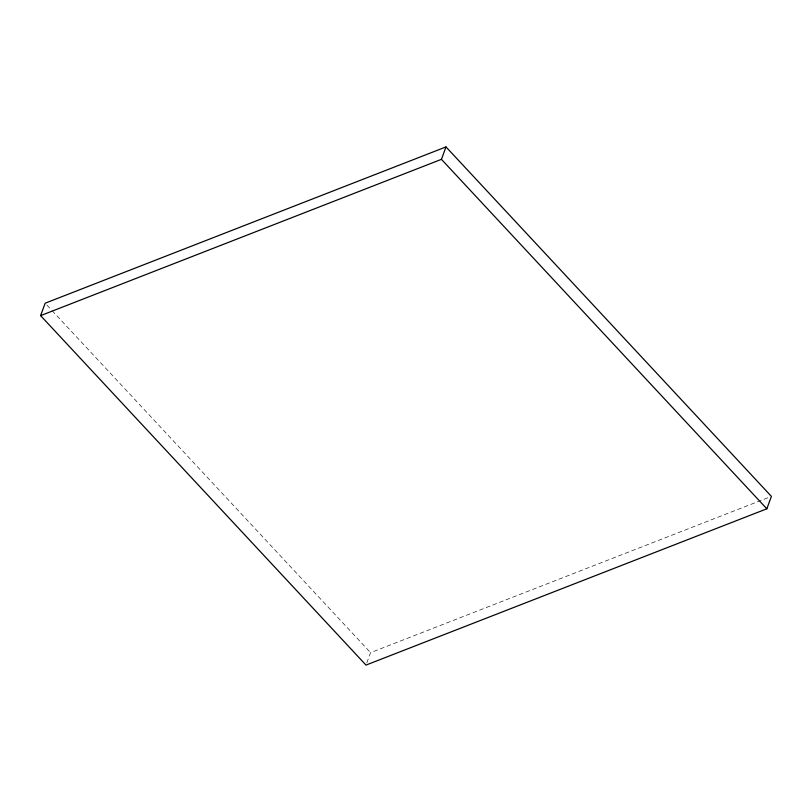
<?xml version="1.0" encoding="UTF-8"?>
<svg xmlns="http://www.w3.org/2000/svg" width="812" height="812" viewBox="0 0 812 812"><rect width="100%" height="100%" fill="white"/><g stroke="black" fill="none" stroke-linecap="round" stroke-linejoin="round"><path stroke-width="0.61" stroke-dasharray="4.06 3.04" d="M366.821 662.825L370.566 652.665L767.868 497.756M46.893 305.058L51.207 309.697M52.069 310.62L370.566 652.665"/><path stroke-width="1.22" d="M40.6 315.624L45.167 303.201L446.001 146.921L771.4 496.376L766.832 508.799L365.999 665.079L40.6 315.624L441.434 159.335L446.001 146.921M441.434 159.335L766.832 508.799"/></g></svg>
